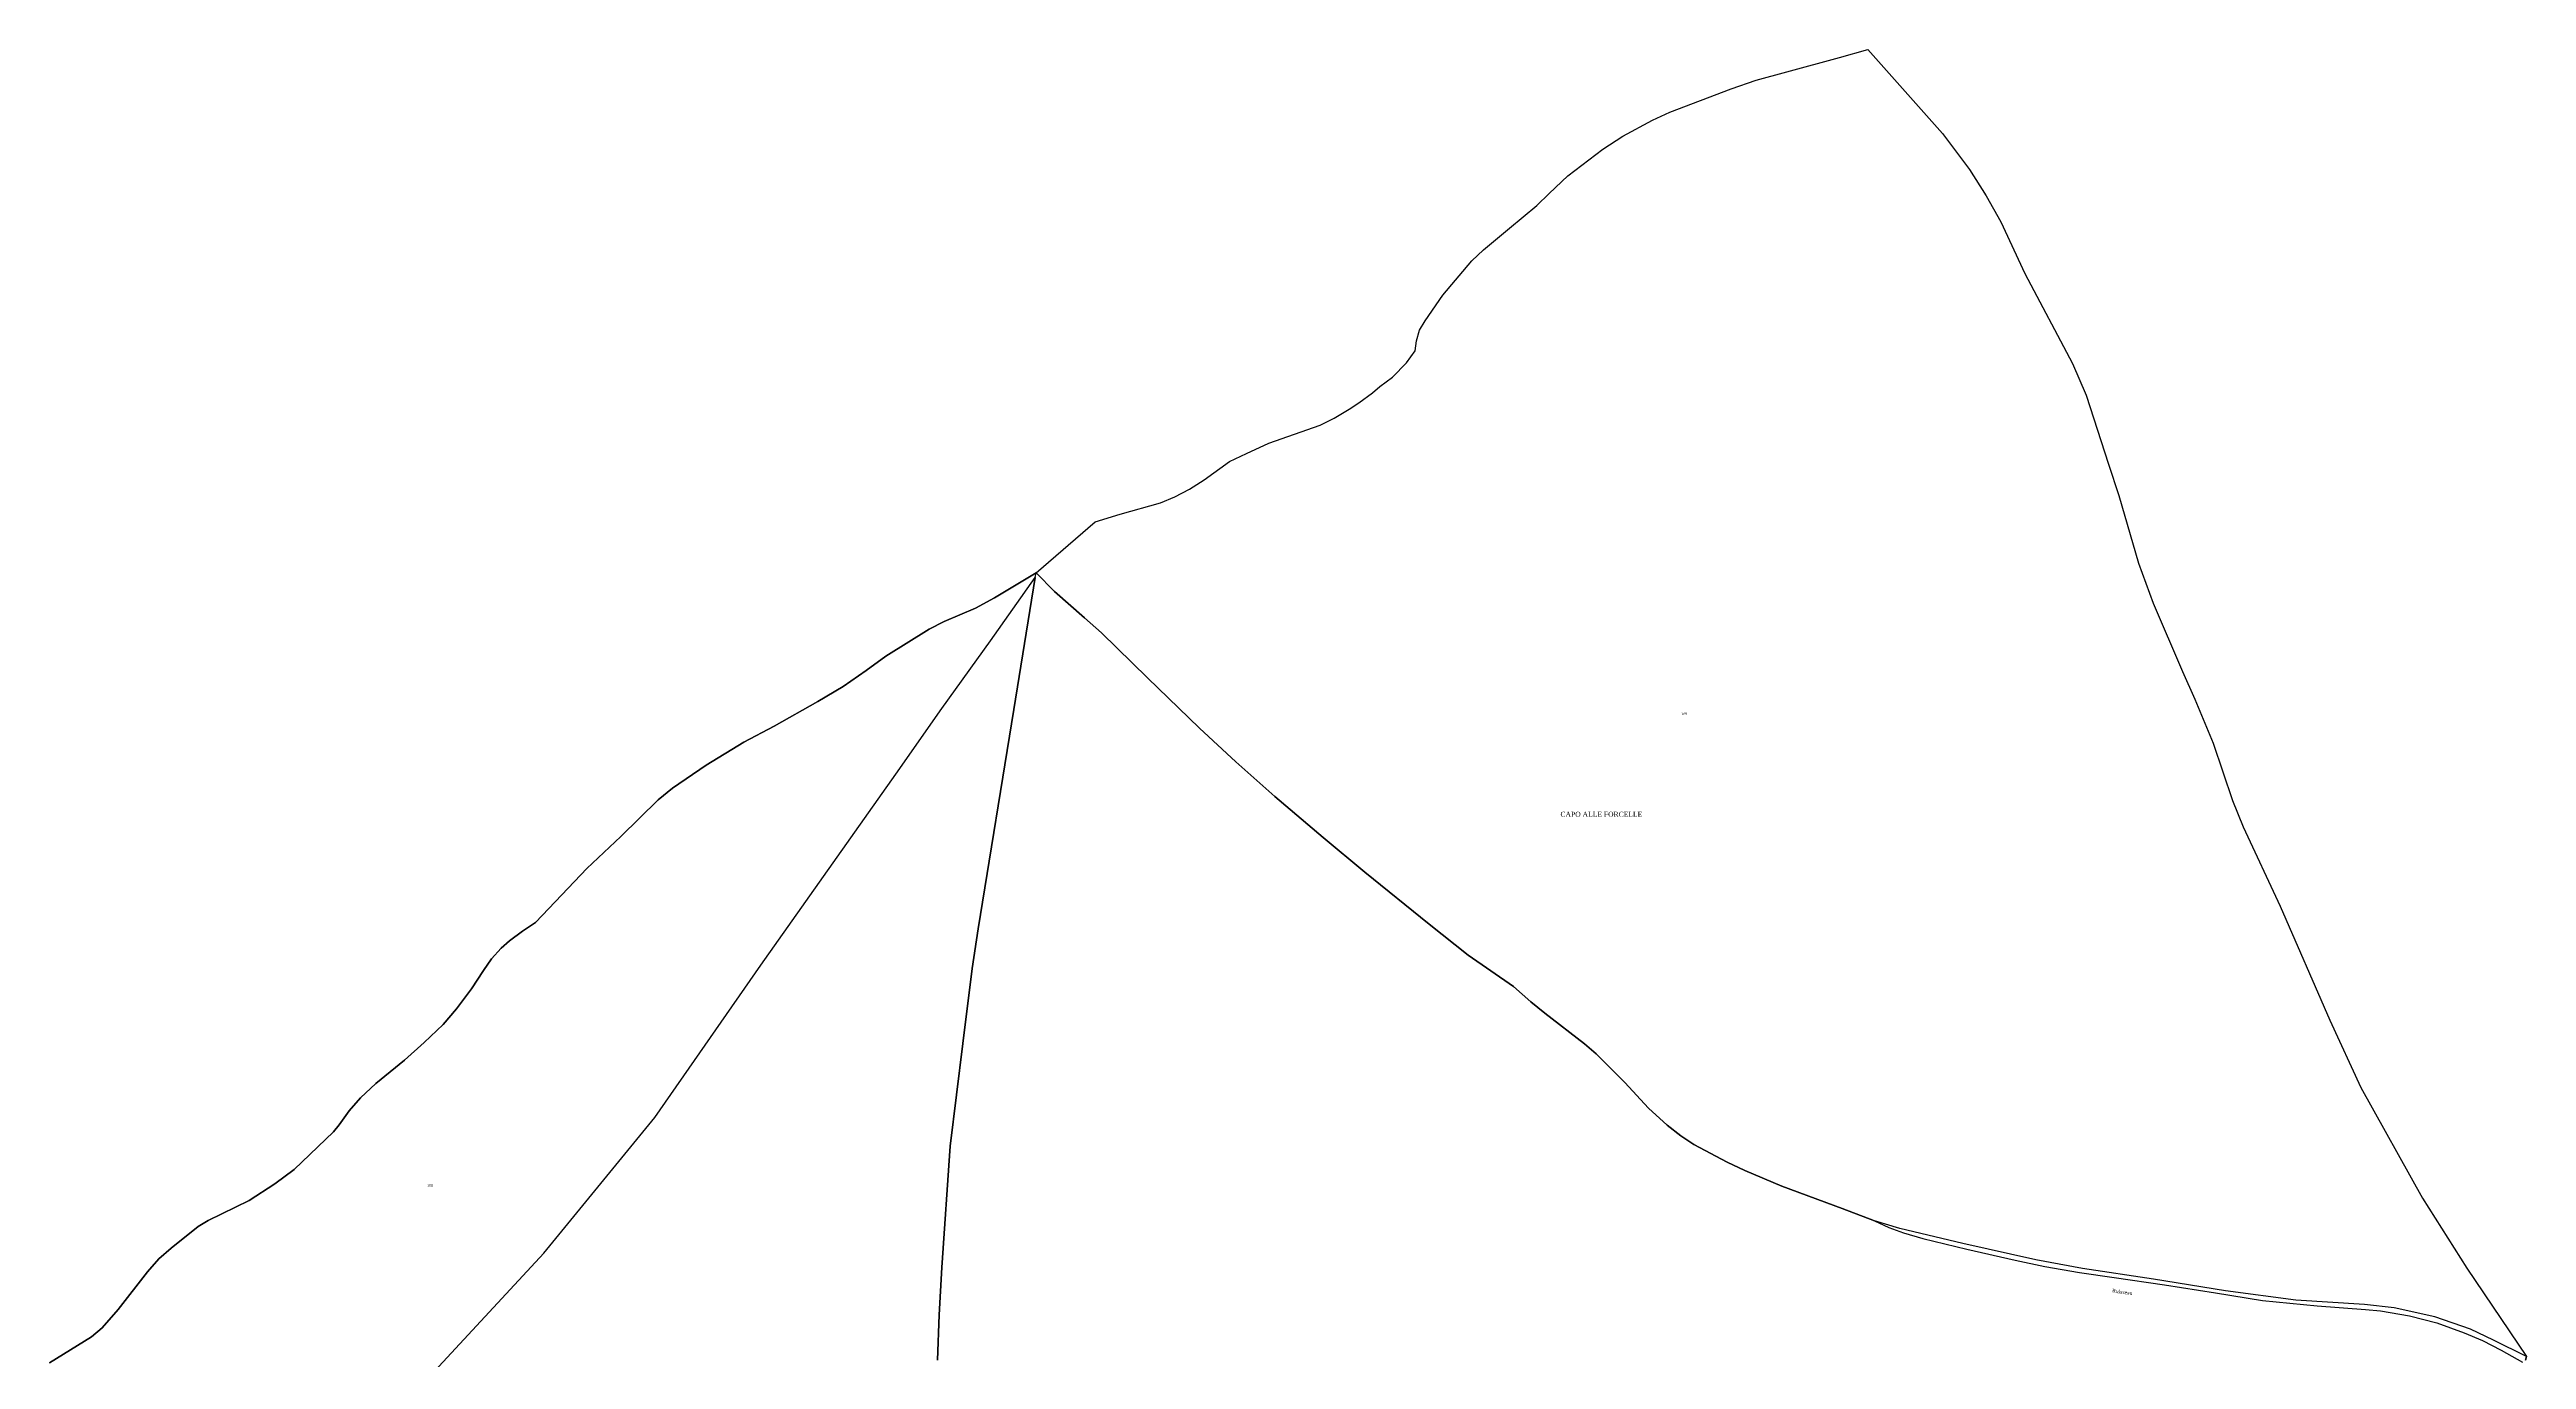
# Model space of a CAD drawing. Extents: x 1189447 to 1205702, y 6141591 to 6152844.
# Drawn here: x 1200547 to 1202541, y 6149290 to 6150344 of the extents above; entities that cross this region are included whole.
import ezdxf

# ---------------------------------------------------------------- set-up
doc = ezdxf.new("R2010")
doc.units = 0
doc.linetypes.add('CONTINU', pattern=[0])
for name, color, linetype in [('1LIEUDIT', 7, 'CONTINU'), ('1PARCELLE', 7, 'CONTINU'), ('1SUBDSECT', 7, 'CONTINU'), ('1TRONFLUV', 7, 'CONTINU'), ('3LIEUDITTEX', 7, 'CONTINU'), ('3PARCELLETEX', 7, 'CONTINU'), ('3TRONFLUVTEX', 7, 'CONTINU')]:
    doc.layers.add(name, color=color, linetype=linetype)
doc.styles.get("Standard").update_dxf_attribs({"font": 'Times New Roman'})

msp = doc.modelspace()

# ---------------------------------------------------------------- linework, layer by layer
at = {"layer": '1LIEUDIT'}
msp.add_lwpolyline([(1202016.25, 6149401.59), (1201989.98, 6149411.26), (1201941.46, 6149429.48), (1201911.63, 6149441.94), (1201897.63, 6149448.7), (1201870.77, 6149463.03), (1201860.19, 6149470.01), (1201849.19, 6149478.4), (1201834.32, 6149492.28), (1201815.1, 6149512.76), (1201792.21, 6149536), (1201782.64, 6149543.83), (1201750.82, 6149568.65), (1201739.59, 6149577.8), (1201725.51, 6149589.98), (1201688.95, 6149615.22), (1201657.74, 6149640.2), (1201605.88, 6149682.17), (1201572.19, 6149709.98), (1201533.29, 6149742.91), (1201501.93, 6149770.8), (1201472.86, 6149798.04), (1201430.96, 6149838.62), (1201393.74, 6149874.88), (1201380.18, 6149886.74), (1201355.95, 6149907.96), (1201341.27, 6149922.94), (1201388.79, 6149963.99), (1201408.96, 6149970.29), (1201441.29, 6149979.37), (1201452.98, 6149984.1), (1201464.64, 6149990.39), (1201476.46, 6149997.95), (1201496.97, 6150012.59), (1201510.6, 6150019.09), (1201528.54, 6150027.39), (1201569.78, 6150041.94), (1201581.04, 6150047.55), (1201593.15, 6150054.79), (1201601.14, 6150059.95), (1201612.13, 6150067.89), (1201617.86, 6150073), (1201628.01, 6150080.49), (1201639.3, 6150092.16), (1201646.43, 6150101.81), (1201647.51, 6150109.9), (1201649.81, 6150118.33), (1201654.33, 6150125.77), (1201668.53, 6150146.67), (1201692.05, 6150174.08), (1201701.27, 6150183.09), (1201722.19, 6150200.53), (1201744.24, 6150218.64), (1201754.28, 6150228.44), (1201769.19, 6150242.64), (1201797.42, 6150264.1), (1201813.67, 6150274.44), (1201837.47, 6150287.47), (1201851.47, 6150293.85), (1201900.63, 6150312.61), (1201920.75, 6150319.73), (1201945.45, 6150326.31), (1201987.97, 6150337.99), (1202010.88, 6150344.27), (1202070.76, 6150276.63), (1202092.7, 6150247.66), (1202105.94, 6150226.5), (1202117.79, 6150205.65), (1202137.14, 6150164.03), (1202175.44, 6150091.57), (1202186.5, 6150065.96), (1202204.38, 6150010.41), (1202212.81, 6149985.29), (1202228.68, 6149930.86), (1202240.49, 6149898.59), (1202264.17, 6149843.53), (1202273.96, 6149821.36), (1202288.63, 6149786.06), (1202304.33, 6149739.86), (1202313.01, 6149718.55), (1202342.66, 6149654.66), (1202382.68, 6149562.97), (1202407.53, 6149508.76), (1202457.28, 6149419.58), (1202492.86, 6149363.25), (1202540.96, 6149292.13), (1202514.52, 6149305.37), (1202495.81, 6149314.23), (1202467.12, 6149324.07), (1202434.58, 6149331.4), (1202410.7, 6149334.14), (1202355.39, 6149337.62), (1202298.7, 6149345.19), (1202240.76, 6149354.48), (1202183.68, 6149363.14), (1202146.05, 6149370.08), (1202087.32, 6149383.12), (1202036.57, 6149395.33), (1202016.25, 6149401.59)], close=True, dxfattribs=at)
msp.add_lwpolyline([(1202540.09, 6149289.33), (1202540.96, 6149292.13), (1202514.52, 6149305.37), (1202495.81, 6149314.23), (1202467.12, 6149324.07), (1202434.58, 6149331.4), (1202410.7, 6149334.14), (1202355.39, 6149337.62), (1202298.7, 6149345.19), (1202240.76, 6149354.48), (1202183.68, 6149363.14), (1202146.05, 6149370.08), (1202087.32, 6149383.12), (1202036.57, 6149395.33), (1202016.25, 6149401.59), (1201989.98, 6149411.26), (1201941.46, 6149429.48), (1201911.63, 6149441.94), (1201897.63, 6149448.7), (1201870.77, 6149463.03), (1201860.19, 6149470.01), (1201849.19, 6149478.4), (1201834.32, 6149492.28), (1201815.1, 6149512.76), (1201792.21, 6149536), (1201782.64, 6149543.83), (1201750.82, 6149568.65), (1201739.59, 6149577.8), (1201725.51, 6149589.98), (1201688.95, 6149615.22), (1201657.74, 6149640.2), (1201605.88, 6149682.17), (1201572.19, 6149709.98), (1201533.29, 6149742.91), (1201501.93, 6149770.8), (1201472.86, 6149798.04), (1201430.96, 6149838.62), (1201393.74, 6149874.88), (1201380.18, 6149886.74), (1201355.95, 6149907.96), (1201341.27, 6149922.94), (1201307.68, 6149902.87), (1201292.32, 6149894.71), (1201267.25, 6149883.88), (1201255.1, 6149877.64), (1201220.32, 6149855.99), (1201204.56, 6149844.34), (1201185.89, 6149831.46), (1201165.45, 6149819.47), (1201130.37, 6149799.7), (1201105.9, 6149786.7), (1201075.64, 6149768.11), (1201048.51, 6149749.86), (1201036.98, 6149740.24), (1201006.81, 6149710.85), (1200979.47, 6149685.02), (1200959.52, 6149663.79), (1200938.13, 6149641.55), (1200927.75, 6149634.64), (1200917.35, 6149626.82), (1200910.48, 6149620.81), (1200902.92, 6149612.25), (1200896.31, 6149603.04), (1200886.71, 6149588.17), (1200874.61, 6149572.15), (1200863.83, 6149559.45), (1200848.57, 6149544.93), (1200832.87, 6149530.87), (1200809.6, 6149512), (1200797.24, 6149500.51), (1200788.32, 6149489.92), (1200780.31, 6149478.83), (1200775.57, 6149473.03), (1200743.9, 6149442.83), (1200728.53, 6149431.2), (1200707.75, 6149417.74), (1200674.85, 6149401.85), (1200666.74, 6149396.87), (1200644.83, 6149379.57), (1200635.03, 6149370.89), (1200626, 6149360.38), (1200602.37, 6149330.11), (1200589.38, 6149315.35), (1200580.86, 6149308), (1200547.05, 6149287.09)], dxfattribs=at)
at = {"layer": '1PARCELLE'}
msp.add_lwpolyline([(1202010.88, 6150344.27), (1202070.76, 6150276.63), (1202092.7, 6150247.66), (1202105.94, 6150226.5), (1202117.79, 6150205.65), (1202137.14, 6150164.03), (1202175.44, 6150091.57), (1202186.5, 6150065.96), (1202204.38, 6150010.41), (1202212.81, 6149985.29), (1202228.68, 6149930.86), (1202240.49, 6149898.59), (1202264.17, 6149843.53), (1202273.96, 6149821.36), (1202288.63, 6149786.06), (1202304.33, 6149739.86), (1202313.01, 6149718.55), (1202342.66, 6149654.66), (1202382.68, 6149562.97), (1202407.53, 6149508.76), (1202457.28, 6149419.58), (1202492.86, 6149363.25), (1202540.96, 6149292.13), (1202514.52, 6149305.37), (1202495.81, 6149314.23), (1202467.12, 6149324.07), (1202434.58, 6149331.4), (1202410.7, 6149334.14), (1202355.39, 6149337.62), (1202298.7, 6149345.19), (1202240.76, 6149354.48), (1202183.68, 6149363.14), (1202146.05, 6149370.08), (1202087.32, 6149383.12), (1202036.57, 6149395.33), (1202016.25, 6149401.59), (1201989.98, 6149411.26), (1201941.46, 6149429.48), (1201911.63, 6149441.94), (1201897.63, 6149448.7), (1201870.77, 6149463.03), (1201860.19, 6149470.01), (1201849.19, 6149478.4), (1201834.32, 6149492.28), (1201815.1, 6149512.76), (1201792.21, 6149536), (1201782.64, 6149543.83), (1201750.82, 6149568.65), (1201739.59, 6149577.8), (1201725.51, 6149589.98), (1201688.95, 6149615.22), (1201657.74, 6149640.2), (1201605.88, 6149682.17), (1201572.19, 6149709.98), (1201533.29, 6149742.91), (1201501.93, 6149770.8), (1201472.86, 6149798.04), (1201430.96, 6149838.62), (1201393.74, 6149874.88), (1201380.18, 6149886.74), (1201355.95, 6149907.96), (1201341.27, 6149922.94), (1201388.79, 6149963.99), (1201408.96, 6149970.29), (1201441.29, 6149979.37), (1201452.98, 6149984.1), (1201464.64, 6149990.39), (1201476.46, 6149997.95), (1201496.97, 6150012.59), (1201510.6, 6150019.09), (1201528.54, 6150027.39), (1201569.78, 6150041.94), (1201581.04, 6150047.55), (1201593.15, 6150054.79), (1201601.14, 6150059.95), (1201612.13, 6150067.89), (1201617.86, 6150073), (1201628.01, 6150080.49), (1201639.3, 6150092.16), (1201646.43, 6150101.81), (1201647.51, 6150109.9), (1201649.81, 6150118.33), (1201654.33, 6150125.77), (1201668.53, 6150146.67), (1201692.05, 6150174.08), (1201701.27, 6150183.09), (1201722.19, 6150200.53), (1201744.24, 6150218.64), (1201754.28, 6150228.44), (1201769.19, 6150242.64), (1201797.42, 6150264.1), (1201813.67, 6150274.44), (1201837.47, 6150287.47), (1201851.47, 6150293.85), (1201900.63, 6150312.61), (1201920.75, 6150319.73), (1201945.45, 6150326.31), (1201987.97, 6150337.99), (1202010.88, 6150344.27)], close=True, dxfattribs=at)
for points in [[(1200856.96, 6149280.5), (1200944.97, 6149375.36), (1201034.4, 6149484.62), (1201119.51, 6149607.28), (1201228.18, 6149761.03), (1201265.29, 6149813.86), (1201304.41, 6149868.35), (1201340.39, 6149919.43), (1201341.27, 6149922.94), (1201341.27, 6149922.94), (1201307.68, 6149902.87), (1201292.32, 6149894.71), (1201267.25, 6149883.88), (1201255.1, 6149877.64), (1201220.32, 6149855.99), (1201204.56, 6149844.34), (1201185.89, 6149831.46), (1201165.45, 6149819.47), (1201130.37, 6149799.7), (1201105.9, 6149786.7), (1201075.64, 6149768.11), (1201048.51, 6149749.86), (1201036.98, 6149740.24), (1201006.81, 6149710.85), (1200979.47, 6149685.02), (1200959.52, 6149663.79), (1200938.13, 6149641.55), (1200927.75, 6149634.64), (1200917.35, 6149626.82), (1200910.48, 6149620.81), (1200902.92, 6149612.25), (1200896.31, 6149603.04), (1200886.71, 6149588.17), (1200874.61, 6149572.15), (1200863.83, 6149559.45), (1200848.57, 6149544.93), (1200832.87, 6149530.87), (1200809.6, 6149512), (1200797.24, 6149500.51), (1200788.32, 6149489.92), (1200780.31, 6149478.83), (1200775.57, 6149473.03), (1200743.9, 6149442.83), (1200728.53, 6149431.2), (1200707.75, 6149417.74), (1200674.85, 6149401.85), (1200666.74, 6149396.87), (1200644.83, 6149379.57), (1200635.03, 6149370.89), (1200626, 6149360.38), (1200602.37, 6149330.11), (1200589.38, 6149315.35), (1200580.86, 6149308), (1200547.05, 6149287.09)], [(1200856.96, 6149280.5), (1200944.97, 6149375.36), (1201034.4, 6149484.62), (1201119.51, 6149607.28), (1201228.18, 6149761.03), (1201265.29, 6149813.86), (1201304.41, 6149868.35), (1201340.39, 6149919.43), (1201323.41, 6149812.94), (1201294.48, 6149636.58), (1201289.85, 6149604.64), (1201282.38, 6149544.23), (1201272.14, 6149461.64), (1201265.34, 6149363.92), (1201263.08, 6149325.91), (1201261.89, 6149289.44)], [(1201261.89, 6149289.44), (1201263.08, 6149325.91), (1201265.34, 6149363.92), (1201272.14, 6149461.64), (1201282.38, 6149544.23), (1201289.85, 6149604.64), (1201294.48, 6149636.58), (1201323.41, 6149812.94), (1201340.39, 6149919.43), (1201341.27, 6149922.94), (1201341.27, 6149922.94), (1201355.95, 6149907.96), (1201380.18, 6149886.74), (1201393.74, 6149874.88), (1201430.96, 6149838.62), (1201472.86, 6149798.04), (1201501.93, 6149770.8), (1201533.29, 6149742.91), (1201572.19, 6149709.98), (1201605.88, 6149682.17), (1201657.74, 6149640.2), (1201688.95, 6149615.22), (1201725.51, 6149589.98), (1201739.59, 6149577.8), (1201750.82, 6149568.65), (1201782.64, 6149543.83), (1201792.21, 6149536), (1201815.1, 6149512.76), (1201834.32, 6149492.28), (1201849.19, 6149478.4), (1201860.19, 6149470.01), (1201870.77, 6149463.03), (1201897.63, 6149448.7), (1201911.63, 6149441.94), (1201941.46, 6149429.48), (1201989.98, 6149411.26), (1202016.25, 6149401.59), (1202027.71, 6149396.07), (1202039.46, 6149391.69), (1202055.05, 6149387.3), (1202090.56, 6149378.69), (1202129.47, 6149369.73), (1202153.13, 6149364.82), (1202181.17, 6149359.98), (1202209.07, 6149355.82), (1202249.64, 6149350.05), (1202290.55, 6149343.58), (1202328.57, 6149337.38), (1202372.53, 6149333.12), (1202411.49, 6149330.19), (1202423.4, 6149328.93), (1202446.82, 6149325.1), (1202468.71, 6149319.39), (1202490.93, 6149311.29), (1202505.44, 6149305.07), (1202520.53, 6149297.42), (1202537.75, 6149287.63)]]:
    msp.add_lwpolyline(points, dxfattribs=at)
at = {"layer": '1SUBDSECT'}
msp.add_lwpolyline([(1200547.05, 6149287.09), (1200580.86, 6149308), (1200589.38, 6149315.35), (1200602.37, 6149330.11), (1200626, 6149360.38), (1200635.03, 6149370.89), (1200644.83, 6149379.57), (1200666.74, 6149396.87), (1200674.85, 6149401.85), (1200707.75, 6149417.74), (1200728.53, 6149431.2), (1200743.9, 6149442.83), (1200775.57, 6149473.03), (1200780.31, 6149478.83), (1200788.32, 6149489.92), (1200797.24, 6149500.51), (1200809.6, 6149512), (1200832.87, 6149530.87), (1200848.57, 6149544.93), (1200863.83, 6149559.45), (1200874.61, 6149572.15), (1200886.71, 6149588.17), (1200896.31, 6149603.04), (1200902.92, 6149612.25), (1200910.48, 6149620.81), (1200917.35, 6149626.82), (1200927.75, 6149634.64), (1200938.13, 6149641.55), (1200959.52, 6149663.79), (1200979.47, 6149685.02), (1201006.81, 6149710.85), (1201036.98, 6149740.24), (1201048.51, 6149749.86), (1201075.64, 6149768.11), (1201105.9, 6149786.7), (1201130.37, 6149799.7), (1201165.45, 6149819.47), (1201185.89, 6149831.46), (1201204.56, 6149844.34), (1201220.32, 6149855.99), (1201255.1, 6149877.64), (1201267.25, 6149883.88), (1201292.32, 6149894.71), (1201307.68, 6149902.87), (1201341.27, 6149922.94), (1201388.79, 6149963.99), (1201408.96, 6149970.29), (1201441.29, 6149979.37), (1201452.98, 6149984.1), (1201464.64, 6149990.39), (1201476.46, 6149997.95), (1201496.97, 6150012.59), (1201510.6, 6150019.09), (1201528.54, 6150027.39), (1201569.78, 6150041.94), (1201581.04, 6150047.55), (1201593.15, 6150054.79), (1201601.14, 6150059.95), (1201612.13, 6150067.89), (1201617.86, 6150073), (1201628.01, 6150080.49), (1201639.3, 6150092.16), (1201646.43, 6150101.81), (1201647.51, 6150109.9), (1201649.81, 6150118.33), (1201654.33, 6150125.77), (1201668.53, 6150146.67), (1201692.05, 6150174.08), (1201701.27, 6150183.09), (1201722.19, 6150200.53), (1201744.24, 6150218.64), (1201754.28, 6150228.44), (1201769.19, 6150242.64), (1201797.42, 6150264.1), (1201813.67, 6150274.44), (1201837.47, 6150287.47), (1201851.47, 6150293.85), (1201900.63, 6150312.61), (1201920.75, 6150319.73), (1201945.45, 6150326.31), (1201987.97, 6150337.99), (1202010.88, 6150344.27), (1202010.88, 6150344.27), (1202070.76, 6150276.63), (1202092.7, 6150247.66), (1202105.94, 6150226.5), (1202117.79, 6150205.65), (1202137.14, 6150164.03), (1202175.44, 6150091.57), (1202186.5, 6150065.96), (1202204.38, 6150010.41), (1202212.81, 6149985.29), (1202228.68, 6149930.86), (1202240.49, 6149898.59), (1202264.17, 6149843.53), (1202273.96, 6149821.36), (1202288.63, 6149786.06), (1202304.33, 6149739.86), (1202313.01, 6149718.55), (1202342.66, 6149654.66), (1202382.68, 6149562.97), (1202407.53, 6149508.76), (1202457.28, 6149419.58), (1202492.86, 6149363.25), (1202540.96, 6149292.13), (1202540.09, 6149289.33)], dxfattribs=at)
at = {"layer": '1TRONFLUV'}
msp.add_lwpolyline([(1202540.09, 6149289.33), (1202540.96, 6149292.13), (1202514.52, 6149305.37), (1202495.81, 6149314.23), (1202467.12, 6149324.07), (1202434.58, 6149331.4), (1202410.7, 6149334.14), (1202355.39, 6149337.62), (1202298.7, 6149345.19), (1202240.76, 6149354.48), (1202183.68, 6149363.14), (1202146.05, 6149370.08), (1202087.32, 6149383.12), (1202036.57, 6149395.33), (1202016.25, 6149401.59), (1202027.71, 6149396.07), (1202039.46, 6149391.69), (1202055.05, 6149387.3), (1202090.56, 6149378.69), (1202129.47, 6149369.73), (1202153.13, 6149364.82), (1202181.17, 6149359.98), (1202209.07, 6149355.82), (1202249.64, 6149350.05), (1202290.55, 6149343.58), (1202328.57, 6149337.38), (1202372.53, 6149333.12), (1202411.49, 6149330.19), (1202423.4, 6149328.93), (1202446.82, 6149325.1), (1202468.71, 6149319.39), (1202490.93, 6149311.29), (1202505.44, 6149305.07), (1202520.53, 6149297.42), (1202537.75, 6149287.63)], dxfattribs=at)

# ---------------------------------------------------------------- texts
at = {"layer": '3LIEUDITTEX'}
msp.add_text('CAPO ALLE FORCELLE', height=4, dxfattribs=at).set_placement((1201763.33, 6149726.73))
at = {"layer": '3PARCELLETEX'}
for s, p in [('109', (1201860.61, 6149808.65)), ('108', (1200851.1, 6149429.01))]:
    msp.add_text(s, height=2, dxfattribs=at).set_placement(p)
at = {"layer": '3TRONFLUVTEX'}
msp.add_text('Ruisseau', height=3, rotation=352.1, dxfattribs=at).set_placement((1202207.24, 6149343.9))

doc.saveas('drawing.dxf')
